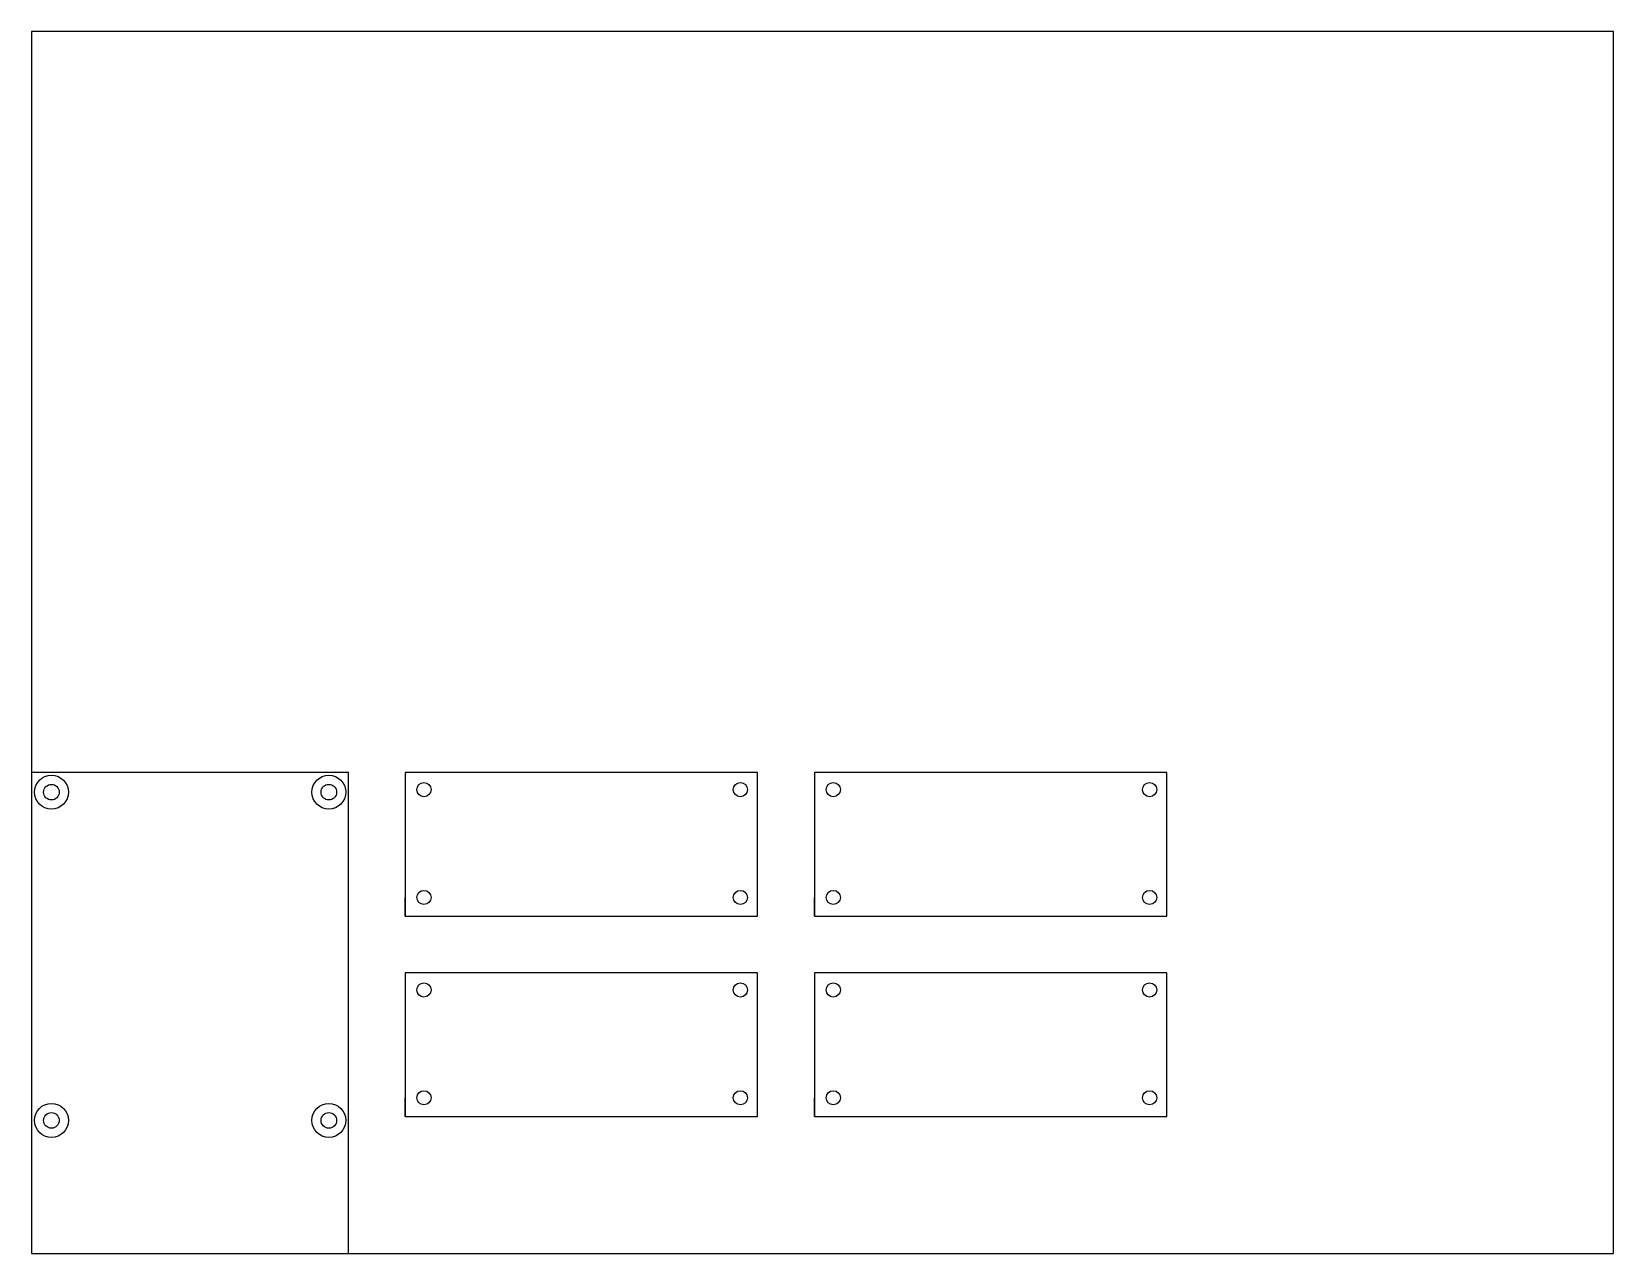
# Model space of a CAD drawing. Header units: millimetres. Extents: x 50 to 330, y 49 to 265.
import ezdxf

# ---------------------------------------------------------------- set-up
doc = ezdxf.new("R2010")
doc.units = ezdxf.units.MM

msp = doc.modelspace()

# ---------------------------------------------------------------- linework, layer by layer
for p, q in [((50.31, 133.68), (50.31, 130.18)), ((116.31, 108.28), (116.31, 111.58)), ((188.61, 108.28), (188.61, 111.58)), ((116.31, 72.88), (116.31, 76.18)), ((188.61, 72.88), (188.61, 76.18))]:
    msp.add_line(p, q)
for points in [[(50.31, 48.68), (329.71, 48.68), (329.71, 264.58), (50.31, 264.58)], [(50.31, 48.68), (106.31, 48.68), (106.31, 133.68), (50.31, 133.68)], [(116.31, 108.28), (178.54, 108.28), (178.54, 133.68), (116.31, 133.68)], [(188.61, 108.28), (250.84, 108.28), (250.84, 133.68), (188.61, 133.68)], [(116.31, 72.88), (178.54, 72.88), (178.54, 98.28), (116.31, 98.28)], [(188.61, 72.88), (250.84, 72.88), (250.84, 98.28), (188.61, 98.28)]]:
    msp.add_lwpolyline(points, close=True)
for centre, radius in [((53.81, 130.18), 3), ((53.81, 130.18), 1.38), ((102.81, 130.18), 3), ((102.81, 130.18), 1.38), ((119.62, 130.63), 1.25), ((175.5, 130.63), 1.25), ((191.92, 130.63), 1.25), ((247.8, 130.63), 1.25), ((119.62, 111.58), 1.25), ((175.5, 111.58), 1.25), ((191.92, 111.58), 1.25), ((247.8, 111.58), 1.25), ((119.62, 95.23), 1.25), ((175.5, 95.23), 1.25), ((191.92, 95.23), 1.25), ((247.8, 95.23), 1.25), ((119.62, 76.18), 1.25), ((175.5, 76.18), 1.25), ((191.92, 76.18), 1.25), ((247.8, 76.18), 1.25), ((53.81, 72.18), 3), ((53.81, 72.18), 1.38), ((102.81, 72.18), 3), ((102.81, 72.18), 1.38)]:
    msp.add_circle(centre, radius)

doc.saveas('drawing.dxf')
